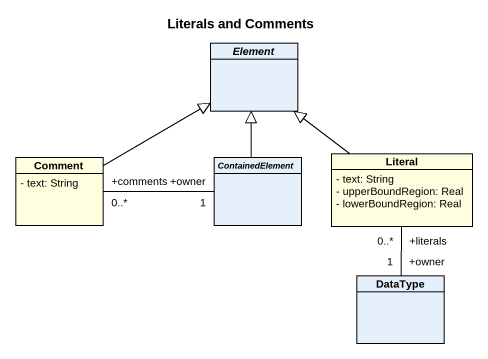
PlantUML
@startuml
title Literals and Comments
hide circle
hide empty members
skinparam classAttributeIconSize 0
abstract class Element
class Comment #FFFFE0 {
  - text: String
}
abstract class ContainedElement
class Literal #FFFFE0 {
  - text: String
  - upperBoundRegion: Real
  - lowerBoundRegion: Real
}
class DataType
Comment -right-|> Element
ContainedElement -up-|> Element
ContainedElement "+owner\n1" -left- "+comments\n0..*" Comment
Literal -up-|> Element
DataType "+owner\n1" -up- "+literals\n0..*" Literal
@enduml
